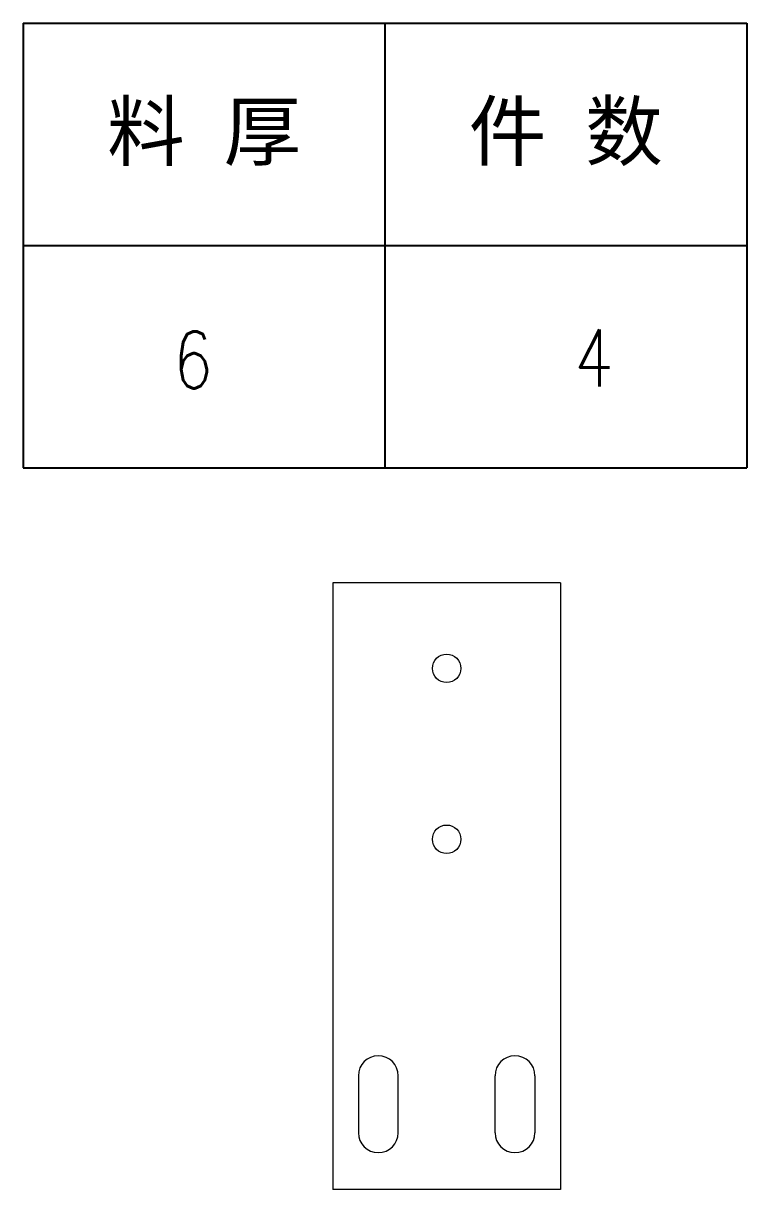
# Model space of a CAD drawing. Header units: millimetres. Extents: x 0 to 210, y 0 to 600.
# Drawn here: x 23.7 to 150.7, y 395.6 to 600.3 of the extents above; entities that cross this region are included whole.
import ezdxf
from ezdxf.enums import TextEntityAlignment as Align

# ---------------------------------------------------------------- set-up
doc = ezdxf.new("R2010")
doc.units = ezdxf.units.MM
doc.styles.add('DIM', font='romans.shx', dxfattribs={"width": 0.8, "bigfont": 'bigfont.shx'})

# ---------------------------------------------------------------- blocks, each defined once
blk = doc.blocks.new('*T2')
at = {"color": 0, "linetype": 'ByBlock', "lineweight": -2, "transparency": 16777216}
for p, q in [((0, 0), (127, 0)), ((0, 0), (0, -78)), ((63.5, 0), (63.5, -78)), ((127, 0), (127, -78)), ((0, -39), (127, -39)), ((0, -78), (127, -78))]:
    blk.add_line(p, q, dxfattribs=at)
at = {"color": 0, "transparency": 16777216, "char_height": 10, "width": 60.5, "attachment_point": 5}
for s, insert in [('{\\fSimSun|b0|i0|c134|p2;料 厚}', (31.75, -19.5)), ('{\\fSimSun|b0|i0|c134|p2;件 数}', (95.25, -19.5))]:
    blk.add_mtext(s, dxfattribs=dict(at, insert=insert))
blk = doc.blocks.new('拆图参数')
blk.add_blockref('*T2', (-63.5, 78))
at = {"style": 'DIM', "width": 0.8}
blk.add_attdef('6', text='', height=10, dxfattribs=at).set_placement((-37.13, 18.91), align=Align.MIDDLE_LEFT)
blk.add_attdef('1', text='', height=10, dxfattribs=at).set_placement((36.65, 19.27), align=Align.MIDDLE_CENTER)

msp = doc.modelspace()

# ---------------------------------------------------------------- linework, layer by layer
at = {"lineweight": 18}
for p, q in [((78.06, 502.13), (78.06, 395.63)), ((118.06, 502.13), (78.06, 502.13)), ((118.06, 502.13), (118.06, 395.63)), ((82.56, 415.63), (82.56, 405.63)), ((89.56, 405.63), (89.56, 415.63)), ((106.56, 405.63), (106.56, 415.63)), ((113.56, 415.63), (113.56, 405.63)), ((118.06, 395.63), (78.06, 395.63))]:
    msp.add_line(p, q, dxfattribs=at)
for centre in [(98.06, 487.13), (98.06, 457.13)]:
    msp.add_circle(centre, 2.5, dxfattribs=at)
for centre, start, end in [((86.06, 415.63), 0, 180), ((110.06, 415.63), 0, 180), ((86.06, 405.63), 180, 0), ((110.06, 405.63), 180, 0)]:
    msp.add_arc(centre, 3.5, start, end, dxfattribs=at)

# ---------------------------------------------------------------- block references
msp.add_blockref('拆图参数', (87.24, 522.35), dxfattribs=at).add_auto_attribs({'1': '4', '6': '6'})

doc.saveas('drawing.dxf')
